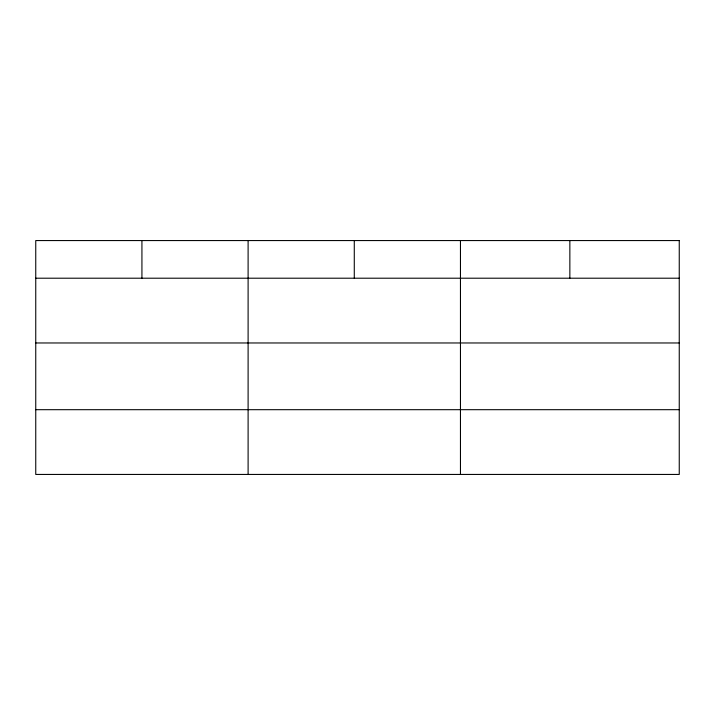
<?xml version="1.0" encoding="UTF-8"?>
<svg xmlns="http://www.w3.org/2000/svg" width="715" height="715" viewBox="0 0 715 715"><rect width="100%" height="100%" fill="white"/><g stroke="black" fill="none" stroke-linecap="round" stroke-linejoin="round"><path stroke-width="1.07" d="M35.75 278.207L679.25 278.207M35.75 342.968L679.25 342.968M35.75 409.686L679.25 409.686M569.855 240.562L569.855 278.207M460.46 240.562L460.46 474.438M354.282 240.562L354.282 278.207M248.105 240.562L248.105 474.438M141.928 240.562L141.928 278.207M679.25 240.562L35.75 240.562L35.75 474.438L679.25 474.438L679.25 240.562"/></g></svg>
